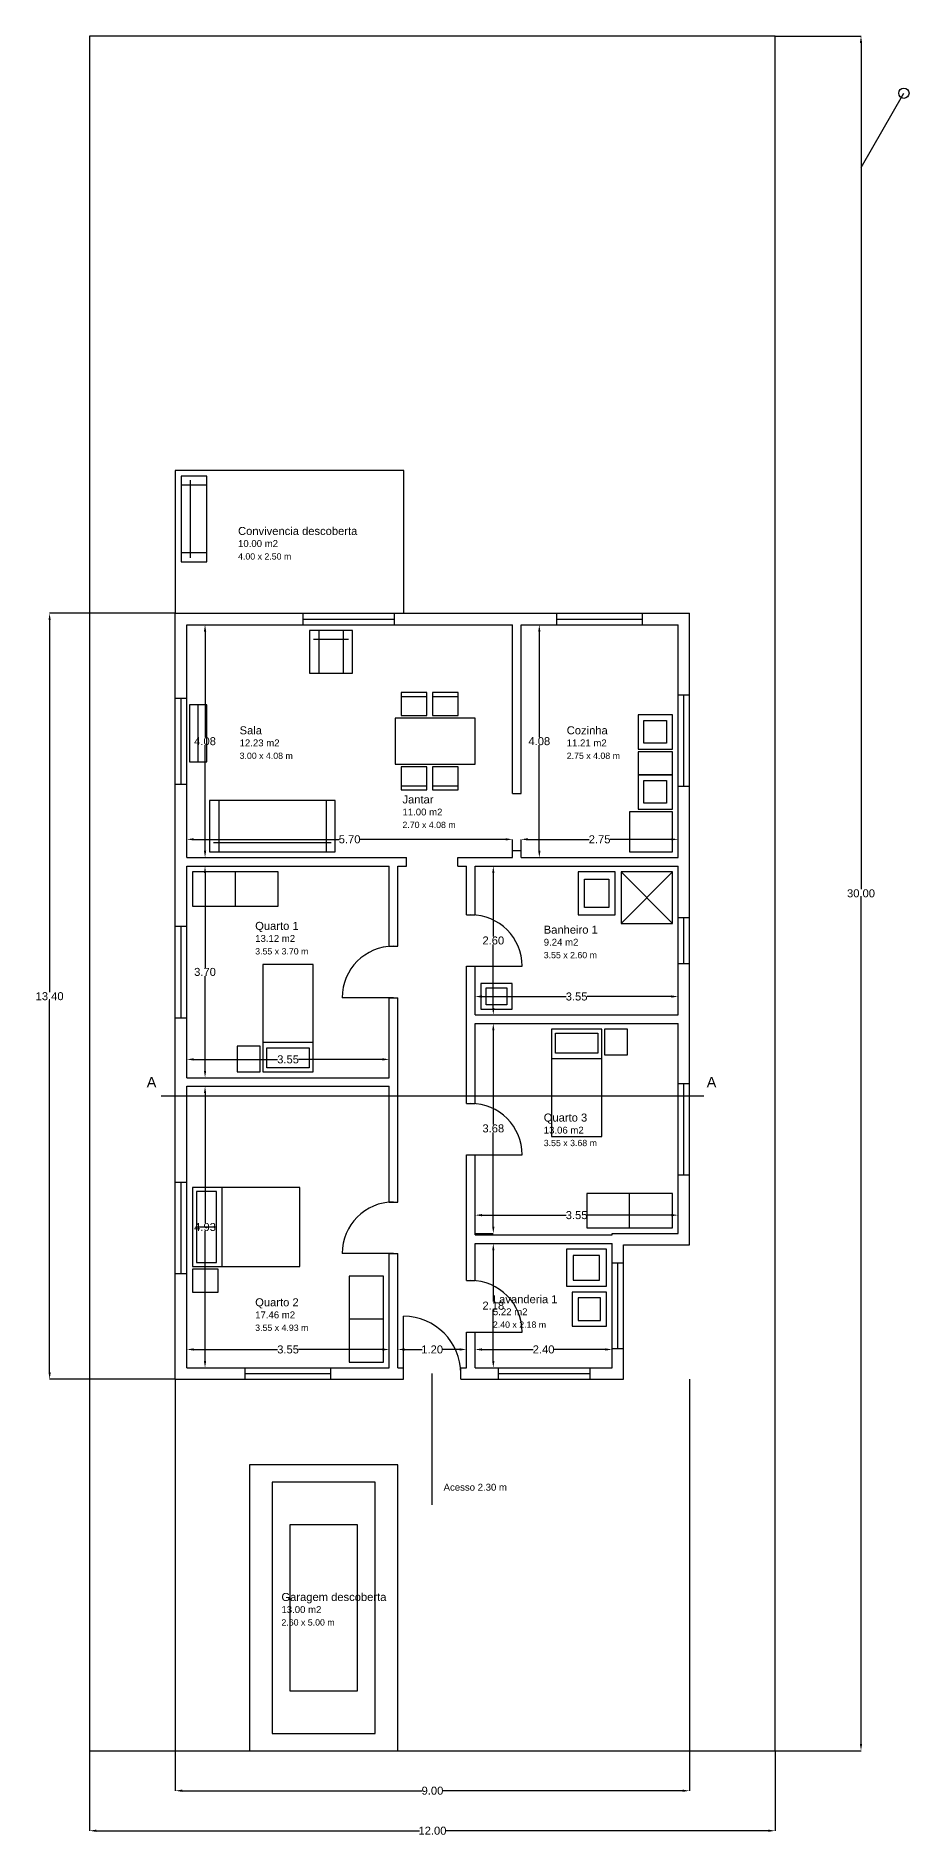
# Model space of a CAD drawing. Header units: millimetres. Extents: x -939 to 107086, y -1492 to 30295.
# Drawn here: x 40061 to 55340, y -1492 to 30000 of the extents above; entities that cross this region are included whole.
import ezdxf

# ---------------------------------------------------------------- set-up
doc = ezdxf.new("R2010")
doc.units = ezdxf.units.MM
doc.header["$MEASUREMENT"] = 0
for name, color, linetype in [('CASA_ACESSO', 4, 'Continuous'), ('CASA_COTAS', 6, 'Continuous'), ('CASA_ESTUDO', 8, 'Continuous'), ('CASA_EXTERNO', 3, 'Continuous'), ('CASA_JANELAS', 4, 'Continuous'), ('CASA_LOTE', 8, 'Continuous'), ('CASA_MOVEIS', 3, 'Continuous'), ('CASA_PAREDES', 7, 'Continuous'), ('CASA_PORTAS', 2, 'Continuous'), ('CASA_TEXTOS', 7, 'Continuous')]:
    doc.layers.add(name, color=color, linetype=linetype)
doc.styles.get("Standard").update_dxf_attribs({"font": 'arial.ttf'})
doc.dimstyles.get("Standard").update_dxf_attribs({"dimtxt": 0.18, "dimasz": 0.18, "dimexe": 0.18, "dimexo": 0.0625, "dimgap": 0.09, "dimtad": 0, "dimtih": 1, "dimtoh": 1, "dimdec": 4, "dimzin": 0, "dimdsep": 46, "dimtxsty": 'Standard', "dimcen": 0.09, "dimadec": 0, "dimazin": 0, "dimtfac": 1, "dimtdec": 4, "dimtofl": 0, "dimtmove": 0, "dimatfit": 3, "dimfxl": 1, "dimtolj": 1, "dimtzin": 0, "dimarcsym": 0})

# ---------------------------------------------------------------- blocks, each defined once
blk = doc.blocks.new('*D20')
at = {"layer": 'CASA_COTAS', "color": 0, "lineweight": -2, "transparency": 16777216}
for p, q in [((42700, 6700), (42700, 7020)), ((42820, 7020), (44290, 7020)), ((46125, 7020), (44655, 7020)), ((46245, 6700), (46245, 7020))]:
    blk.add_line(p, q, dxfattribs=at)
at = {"layer": 'CASA_COTAS', "color": 0, "transparency": 16777216}
for points in [[(42820, 7040), (42820, 7000), (42700, 7020)], [(46125, 7040), (46125, 7000), (46245, 7020)]]:
    blk.add_solid(points, dxfattribs=at)
at = {"layer": 'Defpoints', "color": 0, "transparency": 16777216}
for p in [(46245, 7020), (42700, 6700), (46245, 6700)]:
    blk.add_point(p, dxfattribs=at)
at = {"layer": 'CASA_COTAS', "color": 0, "transparency": 16777216, "insert": (44473, 7020), "char_height": 140, "attachment_point": 5}
blk.add_mtext('\\A1;3.55', dxfattribs=at)
blk = doc.blocks.new('*D21')
at = {"layer": 'CASA_COTAS', "color": 0, "lineweight": -2, "transparency": 16777216}
for p, q in [((42700, 11625), (43020, 11625)), ((43020, 11505), (43020, 9234)), ((43020, 6820), (43020, 9091)), ((42700, 6700), (43020, 6700))]:
    blk.add_line(p, q, dxfattribs=at)
at = {"layer": 'CASA_COTAS', "color": 0, "transparency": 16777216}
for points in [[(43000, 11505), (43040, 11505), (43020, 11625)], [(43000, 6820), (43040, 6820), (43020, 6700)]]:
    blk.add_solid(points, dxfattribs=at)
at = {"layer": 'Defpoints', "color": 0, "transparency": 16777216}
for p in [(42700, 11625), (43020, 11625), (42700, 6700)]:
    blk.add_point(p, dxfattribs=at)
at = {"layer": 'CASA_COTAS', "color": 0, "transparency": 16777216, "insert": (43020, 9162), "char_height": 140, "attachment_point": 5}
blk.add_mtext('\\A1;4.93', dxfattribs=at)
blk = doc.blocks.new('*D22')
at = {"layer": 'CASA_COTAS', "color": 0, "lineweight": -2, "transparency": 16777216}
for p, q in [((42700, 11775), (42700, 12095)), ((42820, 12095), (44290, 12095)), ((46125, 12095), (44655, 12095)), ((46245, 11775), (46245, 12095))]:
    blk.add_line(p, q, dxfattribs=at)
at = {"layer": 'CASA_COTAS', "color": 0, "transparency": 16777216}
for points in [[(42820, 12115), (42820, 12075), (42700, 12095)], [(46125, 12115), (46125, 12075), (46245, 12095)]]:
    blk.add_solid(points, dxfattribs=at)
at = {"layer": 'Defpoints', "color": 0, "transparency": 16777216}
for p in [(46245, 12095), (42700, 11775), (46245, 11775)]:
    blk.add_point(p, dxfattribs=at)
at = {"layer": 'CASA_COTAS', "color": 0, "transparency": 16777216, "insert": (44473, 12095), "char_height": 140, "attachment_point": 5}
blk.add_mtext('\\A1;3.55', dxfattribs=at)
blk = doc.blocks.new('*D23')
at = {"layer": 'CASA_COTAS', "color": 0, "lineweight": -2, "transparency": 16777216}
for p, q in [((42700, 15475), (43020, 15475)), ((43020, 15355), (43020, 13697)), ((43020, 11895), (43020, 13553)), ((42700, 11775), (43020, 11775))]:
    blk.add_line(p, q, dxfattribs=at)
at = {"layer": 'CASA_COTAS', "color": 0, "transparency": 16777216}
for points in [[(43000, 15355), (43040, 15355), (43020, 15475)], [(43000, 11895), (43040, 11895), (43020, 11775)]]:
    blk.add_solid(points, dxfattribs=at)
at = {"layer": 'Defpoints', "color": 0, "transparency": 16777216}
for p in [(42700, 15475), (43020, 15475), (42700, 11775)]:
    blk.add_point(p, dxfattribs=at)
at = {"layer": 'CASA_COTAS', "color": 0, "transparency": 16777216, "insert": (43020, 13625), "char_height": 140, "attachment_point": 5}
blk.add_mtext('\\A1;3.70', dxfattribs=at)
blk = doc.blocks.new('*D24')
at = {"layer": 'CASA_COTAS', "color": 0, "lineweight": -2, "transparency": 16777216}
for p, q in [((47745, 6700), (47745, 7020)), ((47865, 7020), (48762, 7020)), ((50025, 7020), (49128, 7020)), ((50145, 6700), (50145, 7020))]:
    blk.add_line(p, q, dxfattribs=at)
at = {"layer": 'CASA_COTAS', "color": 0, "transparency": 16777216}
for points in [[(47865, 7040), (47865, 7000), (47745, 7020)], [(50025, 7040), (50025, 7000), (50145, 7020)]]:
    blk.add_solid(points, dxfattribs=at)
at = {"layer": 'Defpoints', "color": 0, "transparency": 16777216}
for p in [(50145, 7020), (47745, 6700), (50145, 6700)]:
    blk.add_point(p, dxfattribs=at)
at = {"layer": 'CASA_COTAS', "color": 0, "transparency": 16777216, "insert": (48945, 7020), "char_height": 140, "attachment_point": 5}
blk.add_mtext('\\A1;2.40', dxfattribs=at)
blk = doc.blocks.new('*D25')
at = {"layer": 'CASA_COTAS', "color": 0, "lineweight": -2, "transparency": 16777216}
for p, q in [((47745, 8875), (48065, 8875)), ((48065, 8755), (48065, 7859)), ((48065, 6820), (48065, 7716)), ((47745, 6700), (48065, 6700))]:
    blk.add_line(p, q, dxfattribs=at)
at = {"layer": 'CASA_COTAS', "color": 0, "transparency": 16777216}
for points in [[(48045, 8755), (48085, 8755), (48065, 8875)], [(48045, 6820), (48085, 6820), (48065, 6700)]]:
    blk.add_solid(points, dxfattribs=at)
at = {"layer": 'Defpoints', "color": 0, "transparency": 16777216}
for p in [(47745, 8875), (48065, 8875), (47745, 6700)]:
    blk.add_point(p, dxfattribs=at)
at = {"layer": 'CASA_COTAS', "color": 0, "transparency": 16777216, "insert": (48065, 7787), "char_height": 140, "attachment_point": 5}
blk.add_mtext('\\A1;2.18', dxfattribs=at)
blk = doc.blocks.new('*D26')
at = {"layer": 'CASA_COTAS', "color": 0, "lineweight": -2, "transparency": 16777216}
for p, q in [((47745, 9050), (47745, 9370)), ((47865, 9370), (49340, 9370)), ((51180, 9370), (49705, 9370)), ((51300, 9050), (51300, 9370))]:
    blk.add_line(p, q, dxfattribs=at)
at = {"layer": 'CASA_COTAS', "color": 0, "transparency": 16777216}
for points in [[(47865, 9390), (47865, 9350), (47745, 9370)], [(51180, 9390), (51180, 9350), (51300, 9370)]]:
    blk.add_solid(points, dxfattribs=at)
at = {"layer": 'Defpoints', "color": 0, "transparency": 16777216}
for p in [(51300, 9370), (47745, 9050), (51300, 9050)]:
    blk.add_point(p, dxfattribs=at)
at = {"layer": 'CASA_COTAS', "color": 0, "transparency": 16777216, "insert": (49523, 9370), "char_height": 140, "attachment_point": 5}
blk.add_mtext('\\A1;3.55', dxfattribs=at)
blk = doc.blocks.new('*D27')
at = {"layer": 'CASA_COTAS', "color": 0, "lineweight": -2, "transparency": 16777216}
for p, q in [((47745, 12725), (48065, 12725)), ((48065, 12605), (48065, 10959)), ((48065, 9170), (48065, 10816)), ((47745, 9050), (48065, 9050))]:
    blk.add_line(p, q, dxfattribs=at)
at = {"layer": 'CASA_COTAS', "color": 0, "transparency": 16777216}
for points in [[(48045, 12605), (48085, 12605), (48065, 12725)], [(48045, 9170), (48085, 9170), (48065, 9050)]]:
    blk.add_solid(points, dxfattribs=at)
at = {"layer": 'Defpoints', "color": 0, "transparency": 16777216}
for p in [(47745, 12725), (48065, 12725), (47745, 9050)]:
    blk.add_point(p, dxfattribs=at)
at = {"layer": 'CASA_COTAS', "color": 0, "transparency": 16777216, "insert": (48065, 10887), "char_height": 140, "attachment_point": 5}
blk.add_mtext('\\A1;3.68', dxfattribs=at)
blk = doc.blocks.new('*D28')
at = {"layer": 'CASA_COTAS', "color": 0, "lineweight": -2, "transparency": 16777216}
for p, q in [((47745, 12875), (47745, 13195)), ((47865, 13195), (49340, 13195)), ((51180, 13195), (49705, 13195)), ((51300, 12875), (51300, 13195))]:
    blk.add_line(p, q, dxfattribs=at)
at = {"layer": 'CASA_COTAS', "color": 0, "transparency": 16777216}
for points in [[(47865, 13215), (47865, 13175), (47745, 13195)], [(51180, 13215), (51180, 13175), (51300, 13195)]]:
    blk.add_solid(points, dxfattribs=at)
at = {"layer": 'Defpoints', "color": 0, "transparency": 16777216}
for p in [(51300, 13195), (47745, 12875), (51300, 12875)]:
    blk.add_point(p, dxfattribs=at)
at = {"layer": 'CASA_COTAS', "color": 0, "transparency": 16777216, "insert": (49523, 13195), "char_height": 140, "attachment_point": 5}
blk.add_mtext('\\A1;3.55', dxfattribs=at)
blk = doc.blocks.new('*D29')
at = {"layer": 'CASA_COTAS', "color": 0, "lineweight": -2, "transparency": 16777216}
for p, q in [((47745, 15475), (48065, 15475)), ((48065, 15355), (48065, 14247)), ((48065, 12995), (48065, 14103)), ((47745, 12875), (48065, 12875))]:
    blk.add_line(p, q, dxfattribs=at)
at = {"layer": 'CASA_COTAS', "color": 0, "transparency": 16777216}
for points in [[(48045, 15355), (48085, 15355), (48065, 15475)], [(48045, 12995), (48085, 12995), (48065, 12875)]]:
    blk.add_solid(points, dxfattribs=at)
at = {"layer": 'Defpoints', "color": 0, "transparency": 16777216}
for p in [(47745, 15475), (48065, 15475), (47745, 12875)]:
    blk.add_point(p, dxfattribs=at)
at = {"layer": 'CASA_COTAS', "color": 0, "transparency": 16777216, "insert": (48065, 14175), "char_height": 140, "attachment_point": 5}
blk.add_mtext('\\A1;2.60', dxfattribs=at)
blk = doc.blocks.new('*D30')
at = {"layer": 'CASA_COTAS', "color": 0, "lineweight": -2, "transparency": 16777216}
for p, q in [((46395, 6700), (46395, 7020)), ((46515, 7020), (46820, 7020)), ((47475, 7020), (47170, 7020)), ((47595, 6700), (47595, 7020))]:
    blk.add_line(p, q, dxfattribs=at)
at = {"layer": 'CASA_COTAS', "color": 0, "transparency": 16777216}
for points in [[(46515, 7040), (46515, 7000), (46395, 7020)], [(47475, 7040), (47475, 7000), (47595, 7020)]]:
    blk.add_solid(points, dxfattribs=at)
at = {"layer": 'Defpoints', "color": 0, "transparency": 16777216}
for p in [(47595, 7020), (46395, 6700), (47595, 6700)]:
    blk.add_point(p, dxfattribs=at)
at = {"layer": 'CASA_COTAS', "color": 0, "transparency": 16777216, "insert": (46995, 7020), "char_height": 140, "attachment_point": 5}
blk.add_mtext('\\A1;1.20', dxfattribs=at)
blk = doc.blocks.new('*D31')
at = {"layer": 'CASA_COTAS', "color": 0, "lineweight": -2, "transparency": 16777216}
for p, q in [((42700, 15625), (42700, 15945)), ((42820, 15945), (45368, 15945)), ((48280, 15945), (45732, 15945)), ((48400, 15625), (48400, 15945))]:
    blk.add_line(p, q, dxfattribs=at)
at = {"layer": 'CASA_COTAS', "color": 0, "transparency": 16777216}
for points in [[(42820, 15965), (42820, 15925), (42700, 15945)], [(48280, 15965), (48280, 15925), (48400, 15945)]]:
    blk.add_solid(points, dxfattribs=at)
at = {"layer": 'Defpoints', "color": 0, "transparency": 16777216}
for p in [(48400, 15945), (42700, 15625), (48400, 15625)]:
    blk.add_point(p, dxfattribs=at)
at = {"layer": 'CASA_COTAS', "color": 0, "transparency": 16777216, "insert": (45550, 15945), "char_height": 140, "attachment_point": 5}
blk.add_mtext('\\A1;5.70', dxfattribs=at)
blk = doc.blocks.new('*D32')
at = {"layer": 'CASA_COTAS', "color": 0, "lineweight": -2, "transparency": 16777216}
for p, q in [((42700, 19700), (43020, 19700)), ((43020, 19580), (43020, 17734)), ((43020, 15745), (43020, 17591)), ((42700, 15625), (43020, 15625))]:
    blk.add_line(p, q, dxfattribs=at)
at = {"layer": 'CASA_COTAS', "color": 0, "transparency": 16777216}
for points in [[(43000, 19580), (43040, 19580), (43020, 19700)], [(43000, 15745), (43040, 15745), (43020, 15625)]]:
    blk.add_solid(points, dxfattribs=at)
at = {"layer": 'Defpoints', "color": 0, "transparency": 16777216}
for p in [(42700, 19700), (43020, 19700), (42700, 15625)]:
    blk.add_point(p, dxfattribs=at)
at = {"layer": 'CASA_COTAS', "color": 0, "transparency": 16777216, "insert": (43020, 17662), "char_height": 140, "attachment_point": 5}
blk.add_mtext('\\A1;4.08', dxfattribs=at)
blk = doc.blocks.new('*D33')
at = {"layer": 'CASA_COTAS', "color": 0, "lineweight": -2, "transparency": 16777216}
for p, q in [((48550, 15625), (48550, 15945)), ((48670, 15945), (49741, 15945)), ((51180, 15945), (50109, 15945)), ((51300, 15625), (51300, 15945))]:
    blk.add_line(p, q, dxfattribs=at)
at = {"layer": 'CASA_COTAS', "color": 0, "transparency": 16777216}
for points in [[(48670, 15965), (48670, 15925), (48550, 15945)], [(51180, 15965), (51180, 15925), (51300, 15945)]]:
    blk.add_solid(points, dxfattribs=at)
at = {"layer": 'Defpoints', "color": 0, "transparency": 16777216}
for p in [(51300, 15945), (48550, 15625), (51300, 15625)]:
    blk.add_point(p, dxfattribs=at)
at = {"layer": 'CASA_COTAS', "color": 0, "transparency": 16777216, "insert": (49925, 15945), "char_height": 140, "attachment_point": 5}
blk.add_mtext('\\A1;2.75', dxfattribs=at)
blk = doc.blocks.new('*D34')
at = {"layer": 'CASA_COTAS', "color": 0, "lineweight": -2, "transparency": 16777216}
for p, q in [((48550, 19700), (48870, 19700)), ((48870, 19580), (48870, 17734)), ((48870, 15745), (48870, 17591)), ((48550, 15625), (48870, 15625))]:
    blk.add_line(p, q, dxfattribs=at)
at = {"layer": 'CASA_COTAS', "color": 0, "transparency": 16777216}
for points in [[(48850, 19580), (48890, 19580), (48870, 19700)], [(48850, 15745), (48890, 15745), (48870, 15625)]]:
    blk.add_solid(points, dxfattribs=at)
at = {"layer": 'Defpoints', "color": 0, "transparency": 16777216}
for p in [(48550, 19700), (48870, 19700), (48550, 15625)]:
    blk.add_point(p, dxfattribs=at)
at = {"layer": 'CASA_COTAS', "color": 0, "transparency": 16777216, "insert": (48870, 17662), "char_height": 140, "attachment_point": 5}
blk.add_mtext('\\A1;4.08', dxfattribs=at)
blk = doc.blocks.new('*D35')
at = {"layer": 'CASA_COTAS', "color": 0, "lineweight": -2, "transparency": 16777216}
for p, q in [((42500, 6500), (42500, -700)), ((51500, 6500), (51500, -700)), ((42620, -700), (46818, -700)), ((51380, -700), (47182, -700))]:
    blk.add_line(p, q, dxfattribs=at)
at = {"layer": 'CASA_COTAS', "color": 0, "transparency": 16777216}
for points in [[(42620, -680), (42620, -720), (42500, -700)], [(51380, -680), (51380, -720), (51500, -700)]]:
    blk.add_solid(points, dxfattribs=at)
at = {"layer": 'Defpoints', "color": 0, "transparency": 16777216}
for p in [(42500, 6500), (51500, 6500), (51500, -700)]:
    blk.add_point(p, dxfattribs=at)
at = {"layer": 'CASA_COTAS', "color": 0, "transparency": 16777216, "insert": (47000, -700), "char_height": 140, "attachment_point": 5}
blk.add_mtext('\\A1;9.00', dxfattribs=at)
blk = doc.blocks.new('*D36')
at = {"layer": 'CASA_COTAS', "color": 0, "lineweight": -2, "transparency": 16777216}
for p, q in [((42500, 19900), (40300, 19900)), ((40300, 19780), (40300, 13272)), ((40300, 6620), (40300, 13128)), ((42500, 6500), (40300, 6500))]:
    blk.add_line(p, q, dxfattribs=at)
at = {"layer": 'CASA_COTAS', "color": 0, "transparency": 16777216}
for points in [[(40280, 19780), (40320, 19780), (40300, 19900)], [(40280, 6620), (40320, 6620), (40300, 6500)]]:
    blk.add_solid(points, dxfattribs=at)
at = {"layer": 'Defpoints', "color": 0, "transparency": 16777216}
for p in [(40300, 19900), (42500, 19900), (42500, 6500)]:
    blk.add_point(p, dxfattribs=at)
at = {"layer": 'CASA_COTAS', "color": 0, "transparency": 16777216, "insert": (40300, 13200), "char_height": 140, "attachment_point": 5}
blk.add_mtext('\\A1;13.40', dxfattribs=at)
blk = doc.blocks.new('*D37')
at = {"layer": 'CASA_COTAS', "color": 0, "lineweight": -2, "transparency": 16777216}
for p, q in [((41000, 0), (41000, -1400)), ((53000, 0), (53000, -1400)), ((41120, -1400), (46771, -1400)), ((52880, -1400), (47229, -1400))]:
    blk.add_line(p, q, dxfattribs=at)
at = {"layer": 'CASA_COTAS', "color": 0, "transparency": 16777216}
for points in [[(41120, -1380), (41120, -1420), (41000, -1400)], [(52880, -1380), (52880, -1420), (53000, -1400)]]:
    blk.add_solid(points, dxfattribs=at)
at = {"layer": 'Defpoints', "color": 0, "transparency": 16777216}
for p in [(41000, 0), (53000, 0), (53000, -1400)]:
    blk.add_point(p, dxfattribs=at)
at = {"layer": 'CASA_COTAS', "color": 0, "transparency": 16777216, "insert": (47000, -1400), "char_height": 140, "attachment_point": 5}
blk.add_mtext('\\A1;12.00', dxfattribs=at)
blk = doc.blocks.new('*D38')
at = {"layer": 'CASA_COTAS', "color": 0, "lineweight": -2, "transparency": 16777216}
for p, q in [((53000, 30000), (54500, 30000)), ((54500, 29880), (54500, 15072)), ((54500, 120), (54500, 14928)), ((53000, 0), (54500, 0))]:
    blk.add_line(p, q, dxfattribs=at)
at = {"layer": 'CASA_COTAS', "color": 0, "transparency": 16777216}
for points in [[(54480, 29880), (54520, 29880), (54500, 30000)], [(54480, 120), (54520, 120), (54500, 0)]]:
    blk.add_solid(points, dxfattribs=at)
at = {"layer": 'Defpoints', "color": 0, "transparency": 16777216}
for p in [(53000, 30000), (54500, 30000), (53000, 0)]:
    blk.add_point(p, dxfattribs=at)
at = {"layer": 'CASA_COTAS', "color": 0, "transparency": 16777216, "insert": (54500, 15000), "char_height": 140, "attachment_point": 5}
blk.add_mtext('\\A1;30.00', dxfattribs=at)

msp = doc.modelspace()

# ---------------------------------------------------------------- linework, layer by layer
at = {"layer": 'CASA_ACESSO'}
msp.add_lwpolyline([(46995.189, 4300), (46995.189, 5900), (46995.189, 5900), (46995.189, 6600)], dxfattribs=at)
at = {"layer": 'CASA_ESTUDO'}
for p, q in [((54500, 27700), (55250, 28999.038)), ((42250, 11458), (51750, 11458))]:
    msp.add_line(p, q, dxfattribs=at)
msp.add_circle((55250, 28999.038), 90, dxfattribs=at)
at = {"layer": 'CASA_EXTERNO'}
for points in [[(42500, 19900), (46500, 19900), (46500, 22400), (42500, 22400)], [(43795.189, 0), (46395.189, 0), (46395.189, 5000), (43795.189, 5000)]]:
    msp.add_lwpolyline(points, close=True, dxfattribs=at)
at = {"layer": 'CASA_JANELAS'}
for p, q in [((44737.5, 19900), (46337.5, 19900)), ((49175, 19900), (50675, 19900)), ((44737.5, 19800), (46337.5, 19800)), ((44737.5, 19700), (46337.5, 19700)), ((49175, 19800), (50675, 19800)), ((49175, 19700), (50675, 19700)), ((42500, 16912.5), (42500, 18412.5)), ((42600, 16912.5), (42600, 18412.5)), ((42700, 16912.5), (42700, 18412.5)), ((51300, 16875), (51300, 18475)), ((51400, 16875), (51400, 18475)), ((51500, 16875), (51500, 18475)), ((51300, 13775), (51300, 14575)), ((51400, 13775), (51400, 14575)), ((51500, 13775), (51500, 14575)), ((42500, 12825), (42500, 14425)), ((42600, 12825), (42600, 14425)), ((42700, 12825), (42700, 14425)), ((51300, 10075), (51300, 11675)), ((51400, 10075), (51400, 11675)), ((51500, 10075), (51500, 11675)), ((42500, 8350), (42500, 9950)), ((42600, 8350), (42600, 9950)), ((42700, 8350), (42700, 9950)), ((50145.189, 7037.5), (50145.189, 8537.5)), ((50245.189, 7037.5), (50245.189, 8537.5)), ((50345.189, 7037.5), (50345.189, 8537.5)), ((43722.594, 6700), (45222.594, 6700)), ((48157.689, 6700), (49757.689, 6700)), ((43722.594, 6600), (45222.594, 6600)), ((43722.594, 6500), (45222.594, 6500)), ((48157.689, 6600), (49757.689, 6600)), ((48157.689, 6500), (49757.689, 6500))]:
    msp.add_line(p, q, dxfattribs=at)
at = {"layer": 'CASA_LOTE'}
msp.add_lwpolyline([(41000, 0), (53000, 0), (53000, 30000), (41000, 30000)], close=True, dxfattribs=at)
at = {"layer": 'CASA_MOVEIS'}
msp.add_line((42900, 17300), (42900, 18300), dxfattribs=at)
for points in [[(42600, 20800), (43050, 20800), (43050, 22300), (42600, 22300)], [(44850, 18850), (45600, 18850), (45600, 19600), (44850, 19600)], [(42750, 17300), (43050, 17300), (43050, 18300), (42750, 18300)], [(46450, 18112.5), (46900, 18112.5), (46900, 18512.5), (46450, 18512.5)], [(47000, 18112.5), (47450, 18112.5), (47450, 18512.5), (47000, 18512.5)], [(46350, 17262.5), (47750, 17262.5), (47750, 18062.5), (46350, 18062.5)], [(50600, 17525), (51200, 17525), (51200, 18125), (50600, 18125)], [(50600, 17075), (51200, 17075), (51200, 17475), (50600, 17475)], [(46450, 16812.5), (46900, 16812.5), (46900, 17212.5), (46450, 17212.5)], [(47000, 16812.5), (47450, 16812.5), (47450, 17212.5), (47000, 17212.5)], [(50600, 16475), (51200, 16475), (51200, 17075), (50600, 17075)], [(43100, 15725), (45300, 15725), (45300, 16625), (43100, 16625)], [(50450, 15725), (51200, 15725), (51200, 16425), (50450, 16425)], [(42800, 14775), (44300, 14775), (44300, 15375), (42800, 15375)], [(49550, 14625), (50200, 14625), (50200, 15375), (49550, 15375)], [(50300, 14475), (51200, 14475), (51200, 15375), (50300, 15375)], [(44032.594, 11875), (44912.594, 11875), (44912.594, 13755), (44032.594, 13755)], [(47845.189, 12975), (48395.189, 12975), (48395.189, 13425), (47845.189, 13425)], [(49082.594, 10745), (49962.594, 10745), (49962.594, 12625), (49082.594, 12625)], [(50012.594, 12175), (50412.594, 12175), (50412.594, 12625), (50012.594, 12625)], [(43582.594, 11875), (43982.594, 11875), (43982.594, 12325), (43582.594, 12325)], [(42800, 8472.5), (44680, 8472.5), (44680, 9852.5), (42800, 9852.5)], [(49700, 9150), (51200, 9150), (51200, 9750), (49700, 9750)], [(49345.189, 8125), (50045.189, 8125), (50045.189, 8775), (49345.189, 8775)], [(42800, 8022.5), (43250, 8022.5), (43250, 8422.5), (42800, 8422.5)], [(45545.189, 6800), (46145.189, 6800), (46145.189, 8300), (45545.189, 8300)], [(49445.189, 7425), (50045.189, 7425), (50045.189, 8025), (49445.189, 8025)], [(44195.189, 300), (45995.189, 300), (45995.189, 4700), (44195.189, 4700)]]:
    msp.add_lwpolyline(points, close=True, dxfattribs=at)
for points in [[(43050, 22140), (42600, 22140)], [(42760, 22230), (42760, 20870)], [(43050, 20960), (42600, 20960)], [(45010, 19600), (45010, 18850)], [(45440, 19600), (45440, 18850)], [(45530, 19440), (44920, 19440)], [(46450, 18442.5), (46900, 18442.5)], [(47000, 18442.5), (47450, 18442.5)], [(50702, 17627), (50702, 18023), (51098, 18023), (51098, 17627), (50702, 17627)], [(46450, 16882.5), (46900, 16882.5)], [(47000, 16882.5), (47450, 16882.5)], [(50702, 16577), (50702, 16973), (51098, 16973), (51098, 16577), (50702, 16577)], [(43260, 16625), (43260, 15725)], [(45140, 16625), (45140, 15725)], [(45230, 15885), (43170, 15885)], [(43550, 15375), (43550, 14775)], [(50089.5, 14752.5), (49660.5, 14752.5), (49660.5, 15247.5), (50089.5, 15247.5), (50089.5, 14752.5)], [(51200, 14475), (50300, 15375)], [(51200, 15375), (50300, 14475)], [(48301.689, 13051.5), (47938.689, 13051.5), (47938.689, 13348.5), (48301.689, 13348.5), (48301.689, 13051.5)], [(44032.594, 12395), (44912.594, 12395)], [(44102.594, 12295), (44842.594, 12295), (44842.594, 11945), (44102.594, 11945), (44102.594, 12295)], [(49892.594, 12205), (49152.594, 12205), (49152.594, 12555), (49892.594, 12555), (49892.594, 12205)], [(49962.594, 12105), (49082.594, 12105)], [(43220, 8542.5), (43220, 9782.5), (42870, 9782.5), (42870, 8542.5), (43220, 8542.5)], [(43320, 8472.5), (43320, 9852.5)], [(50450, 9150), (50450, 9750)], [(43220, 9162.5), (42870, 9162.5)], [(49464.189, 8664.5), (49464.189, 8235.5), (49926.189, 8235.5), (49926.189, 8664.5), (49464.189, 8664.5)], [(49547.189, 7923), (49547.189, 7527), (49943.189, 7527), (49943.189, 7923), (49547.189, 7923)], [(46145.189, 7550), (45545.189, 7550)], [(45689.189, 3952), (44501.189, 3952), (44501.189, 1048), (45689.189, 1048), (45689.189, 3952)]]:
    msp.add_lwpolyline(points, dxfattribs=at)
at = {"layer": 'CASA_PAREDES'}
for p, q in [((42500, 19800), (42500, 19900)), ((42500, 19900), (42700, 19900)), ((42700, 19900), (42700, 19900)), ((42700, 19900), (43722.594, 19900)), ((43722.594, 19900), (44737.5, 19900)), ((44737.5, 19800), (44737.5, 19900)), ((46337.5, 19800), (46337.5, 19900)), ((46337.5, 19900), (46395.189, 19900)), ((46395.189, 19900), (46395.189, 19900)), ((46395.189, 19900), (46495.189, 19900)), ((46495.189, 19900), (46545.189, 19900)), ((46545.189, 19900), (47445.189, 19900)), ((47445.189, 19900), (47495.189, 19900)), ((47495.189, 19900), (47595.189, 19900)), ((47595.189, 19900), (47595.189, 19900)), ((47595.189, 19900), (47745.189, 19900)), ((47745.189, 19900), (47745.189, 19900)), ((47745.189, 19900), (48157.689, 19900)), ((48157.689, 19900), (48400, 19900)), ((48400, 19900), (48400, 19900)), ((48400, 19900), (48550, 19900)), ((48550, 19900), (48550, 19900)), ((48550, 19900), (49175, 19900)), ((49175, 19800), (49175, 19900)), ((50675, 19800), (50675, 19900)), ((50675, 19900), (51300, 19900)), ((51300, 19900), (51300, 19900)), ((51300, 19900), (51500, 19900)), ((51500, 19800), (51500, 19900)), ((42500, 19800), (42500, 19800)), ((42500, 19700), (42500, 19800)), ((42500, 18475), (42500, 19700)), ((42500, 19700), (42500, 19700)), ((42700, 19700), (43722.594, 19700)), ((42700, 18475), (42700, 19700)), ((42700, 19700), (42700, 19700)), ((43722.594, 19700), (44737.5, 19700)), ((44737.5, 19700), (44737.5, 19800)), ((44737.5, 19800), (44737.5, 19800)), ((46337.5, 19700), (46337.5, 19800)), ((46337.5, 19800), (46337.5, 19800)), ((46337.5, 19700), (46395.189, 19700)), ((46395.189, 19700), (46395.189, 19700)), ((46395.189, 19700), (46495.189, 19700)), ((46495.189, 19700), (46545.189, 19700)), ((46545.189, 19700), (47445.189, 19700)), ((47445.189, 19700), (47495.189, 19700)), ((47495.189, 19700), (47595.189, 19700)), ((47595.189, 19700), (47595.189, 19700)), ((47595.189, 19700), (47745.189, 19700)), ((47745.189, 19700), (47745.189, 19700)), ((47745.189, 19700), (48157.689, 19700)), ((48157.689, 19700), (48400, 19700)), ((48400, 18475), (48400, 19700)), ((48400, 19700), (48400, 19700)), ((48550, 18475), (48550, 19700)), ((48550, 19700), (48550, 19700)), ((48550, 19700), (49175, 19700)), ((49175, 19700), (49175, 19800)), ((49175, 19800), (49175, 19800)), ((50675, 19700), (50675, 19800)), ((50675, 19800), (50675, 19800)), ((50675, 19700), (51300, 19700)), ((51300, 18475), (51300, 19700)), ((51300, 19700), (51300, 19700)), ((51500, 19800), (51500, 19800)), ((51500, 19700), (51500, 19800)), ((51500, 18475), (51500, 19700)), ((51500, 19700), (51500, 19700)), ((42500, 18412.5), (42500, 18475)), ((42500, 18412.5), (42700, 18412.5)), ((42700, 18412.5), (42700, 18475)), ((48400, 18412.5), (48400, 18475)), ((48400, 16912.5), (48400, 18412.5)), ((48550, 18412.5), (48550, 18475)), ((48550, 16912.5), (48550, 18412.5)), ((51300, 18475), (51500, 18475)), ((42500, 16875), (42500, 16912.5)), ((42500, 16912.5), (42700, 16912.5)), ((42500, 16750), (42500, 16875)), ((42500, 15750), (42500, 16750)), ((42700, 16875), (42700, 16912.5)), ((42700, 16750), (42700, 16875)), ((42700, 15750), (42700, 16750)), ((48400, 16875), (48400, 16912.5)), ((48400, 16750), (48400, 16875)), ((48400, 16750), (48550, 16750)), ((48550, 16875), (48550, 16912.5)), ((48550, 16750), (48550, 16875)), ((51300, 16750), (51300, 16875)), ((51300, 16875), (51500, 16875)), ((51300, 15750), (51300, 16750)), ((51500, 16750), (51500, 16875)), ((51500, 15750), (51500, 16750)), ((42500, 15625), (42500, 15750)), ((42700, 15625), (42700, 15750)), ((48400, 15625), (48400, 15750)), ((48400, 15750), (48550, 15750)), ((48550, 15625), (48550, 15750)), ((51300, 15625), (51300, 15750)), ((51500, 15625), (51500, 15750)), ((42500, 15550), (42500, 15625)), ((42500, 15625), (42500, 15625)), ((42500, 15550), (42500, 15550)), ((42500, 15475), (42500, 15550)), ((42500, 14625), (42500, 15475)), ((42500, 15475), (42500, 15475)), ((42700, 15625), (43722.594, 15625)), ((42700, 15625), (42700, 15625)), ((42700, 15475), (43722.594, 15475)), ((42700, 14625), (42700, 15475)), ((42700, 15475), (42700, 15475)), ((43722.594, 15625), (44737.5, 15625)), ((43722.594, 15475), (44737.5, 15475)), ((44737.5, 15625), (45222.594, 15625)), ((44737.5, 15475), (45222.594, 15475)), ((45222.594, 15625), (46245.189, 15625)), ((45222.594, 15475), (46245.189, 15475)), ((46245.189, 15625), (46245.189, 15625)), ((46245.189, 15625), (46337.5, 15625)), ((46245.189, 14625), (46245.189, 15475)), ((46245.189, 15475), (46245.189, 15475)), ((46337.5, 15625), (46395.189, 15625)), ((46395.189, 15625), (46395.189, 15625)), ((46395.189, 15625), (46495.189, 15625)), ((46395.189, 14625), (46395.189, 15475)), ((46395.189, 15475), (46395.189, 15475)), ((46395.189, 15475), (46495.189, 15475)), ((46495.189, 15625), (46545.189, 15625)), ((46495.189, 15475), (46545.189, 15475)), ((46545.189, 15550), (46545.189, 15625)), ((46545.189, 15475), (46545.189, 15550)), ((46545.189, 15550), (46545.189, 15550)), ((47445.189, 15550), (47445.189, 15625)), ((47445.189, 15625), (47495.189, 15625)), ((47445.189, 15475), (47445.189, 15550)), ((47445.189, 15550), (47445.189, 15550)), ((47445.189, 15475), (47495.189, 15475)), ((47495.189, 15625), (47595.189, 15625)), ((47495.189, 15475), (47595.189, 15475)), ((47595.189, 15625), (47595.189, 15625)), ((47595.189, 15625), (47745.189, 15625)), ((47595.189, 14625), (47595.189, 15475)), ((47595.189, 15475), (47595.189, 15475)), ((47745.189, 15625), (47745.189, 15625)), ((47745.189, 15625), (48157.689, 15625)), ((47745.189, 15475), (48157.689, 15475)), ((47745.189, 14625), (47745.189, 15475)), ((47745.189, 15475), (47745.189, 15475)), ((48157.689, 15625), (48400, 15625)), ((48157.689, 15475), (48400, 15475)), ((48400, 15625), (48400, 15625)), ((48400, 15475), (48400, 15475)), ((48400, 15475), (48550, 15475)), ((48550, 15625), (49175, 15625)), ((48550, 15625), (48550, 15625)), ((48550, 15475), (48550, 15475)), ((48550, 15475), (49175, 15475)), ((49175, 15625), (49757.689, 15625)), ((49175, 15475), (49757.689, 15475)), ((49757.689, 15625), (50145.189, 15625)), ((49757.689, 15475), (50145.189, 15475)), ((50145.189, 15625), (50145.189, 15625)), ((50145.189, 15625), (50345.189, 15625)), ((50145.189, 15475), (50145.189, 15475)), ((50145.189, 15475), (50345.189, 15475)), ((50345.189, 15625), (50345.189, 15625)), ((50345.189, 15625), (50675, 15625)), ((50345.189, 15475), (50345.189, 15475)), ((50345.189, 15475), (50675, 15475)), ((50675, 15625), (51300, 15625)), ((50675, 15475), (51300, 15475)), ((51300, 15625), (51300, 15625)), ((51300, 14625), (51300, 15475)), ((51300, 15475), (51300, 15475)), ((51500, 15550), (51500, 15625)), ((51500, 15625), (51500, 15625)), ((51500, 15550), (51500, 15550)), ((51500, 15475), (51500, 15550)), ((51500, 14625), (51500, 15475)), ((51500, 15475), (51500, 15475)), ((42500, 14575), (42500, 14625)), ((42500, 14425), (42500, 14575)), ((42700, 14575), (42700, 14625)), ((42700, 14425), (42700, 14575)), ((46245.189, 14575), (46245.189, 14625)), ((46245.189, 14425), (46245.189, 14575)), ((46395.189, 14575), (46395.189, 14625)), ((46395.189, 14425), (46395.189, 14575)), ((47595.189, 14625), (47745.189, 14625)), ((51300, 14575), (51300, 14625)), ((51300, 14575), (51500, 14575)), ((51500, 14575), (51500, 14625)), ((42500, 14425), (42700, 14425)), ((46245.189, 14075), (46245.189, 14425)), ((46395.189, 14075), (46395.189, 14425)), ((46245.189, 14075), (46337.5, 14075)), ((46337.5, 14075), (46395.189, 14075)), ((47595.189, 13175), (47595.189, 13725)), ((47595.189, 13725), (47745.189, 13725)), ((47745.189, 13175), (47745.189, 13725)), ((51300, 13725), (51300, 13775)), ((51300, 13775), (51500, 13775)), ((51300, 13175), (51300, 13725)), ((51500, 13725), (51500, 13775)), ((51500, 13175), (51500, 13725)), ((46245.189, 12875), (46245.189, 13175)), ((46245.189, 13175), (46337.5, 13175)), ((46337.5, 13175), (46395.189, 13175)), ((46395.189, 12875), (46395.189, 13175)), ((47595.189, 12875), (47595.189, 13175)), ((47745.189, 12875), (47745.189, 13175)), ((51300, 12875), (51300, 13175)), ((51500, 12875), (51500, 13175)), ((42500, 12800), (42500, 12825)), ((42500, 12825), (42700, 12825)), ((42500, 12725), (42500, 12800)), ((42500, 12800), (42500, 12800)), ((42500, 11775), (42500, 12725)), ((42700, 12800), (42700, 12825)), ((42700, 12725), (42700, 12800)), ((42700, 12800), (42700, 12800)), ((42700, 11775), (42700, 12725)), ((46245.189, 12825), (46245.189, 12875)), ((46245.189, 12800), (46245.189, 12825)), ((46245.189, 12725), (46245.189, 12800)), ((46245.189, 12800), (46245.189, 12800)), ((46245.189, 11775), (46245.189, 12725)), ((46395.189, 12825), (46395.189, 12875)), ((46395.189, 12800), (46395.189, 12825)), ((46395.189, 12725), (46395.189, 12800)), ((46395.189, 12800), (46395.189, 12800)), ((46395.189, 11775), (46395.189, 12725)), ((47595.189, 12825), (47595.189, 12875)), ((47595.189, 12800), (47595.189, 12825)), ((47595.189, 12800), (47595.189, 12800)), ((47595.189, 12725), (47595.189, 12800)), ((47595.189, 11775), (47595.189, 12725)), ((47745.189, 12875), (47745.189, 12875)), ((47745.189, 12875), (48157.689, 12875)), ((47745.189, 12725), (47745.189, 12725)), ((47745.189, 12725), (48157.689, 12725)), ((47745.189, 11775), (47745.189, 12725)), ((48157.689, 12875), (48400, 12875)), ((48157.689, 12725), (48400, 12725)), ((48400, 12875), (48400, 12875)), ((48400, 12875), (48550, 12875)), ((48400, 12725), (48400, 12725)), ((48400, 12725), (48550, 12725)), ((48550, 12875), (48550, 12875)), ((48550, 12875), (49175, 12875)), ((48550, 12725), (48550, 12725)), ((48550, 12725), (49175, 12725)), ((49175, 12875), (49757.689, 12875)), ((49175, 12725), (49757.689, 12725)), ((49757.689, 12875), (50145.189, 12875)), ((49757.689, 12725), (50145.189, 12725)), ((50145.189, 12875), (50145.189, 12875)), ((50145.189, 12875), (50345.189, 12875)), ((50145.189, 12725), (50145.189, 12725)), ((50145.189, 12725), (50345.189, 12725)), ((50345.189, 12875), (50345.189, 12875)), ((50345.189, 12875), (50675, 12875)), ((50345.189, 12725), (50345.189, 12725)), ((50345.189, 12725), (50675, 12725)), ((50675, 12875), (51300, 12875)), ((50675, 12725), (51300, 12725)), ((51300, 12875), (51300, 12875)), ((51300, 12725), (51300, 12725)), ((51300, 11775), (51300, 12725)), ((51500, 12825), (51500, 12875)), ((51500, 12800), (51500, 12825)), ((51500, 12800), (51500, 12800)), ((51500, 12725), (51500, 12800)), ((51500, 11775), (51500, 12725)), ((42500, 11700), (42500, 11775)), ((42500, 11700), (42500, 11700)), ((42500, 11675), (42500, 11700)), ((42500, 11625), (42500, 11675)), ((42700, 11775), (42700, 11775)), ((42700, 11775), (43722.594, 11775)), ((43722.594, 11775), (44737.5, 11775)), ((44737.5, 11775), (45222.594, 11775)), ((45222.594, 11775), (46245.189, 11775)), ((46245.189, 11775), (46245.189, 11775)), ((46395.189, 11700), (46395.189, 11775)), ((46395.189, 11700), (46395.189, 11700)), ((46395.189, 11675), (46395.189, 11700)), ((46395.189, 11625), (46395.189, 11675)), ((47595.189, 11700), (47595.189, 11775)), ((47595.189, 11675), (47595.189, 11700)), ((47595.189, 11700), (47595.189, 11700)), ((47595.189, 11625), (47595.189, 11675)), ((47745.189, 11700), (47745.189, 11775)), ((47745.189, 11675), (47745.189, 11700)), ((47745.189, 11700), (47745.189, 11700)), ((47745.189, 11625), (47745.189, 11675)), ((51300, 11700), (51300, 11775)), ((51300, 11675), (51300, 11700)), ((51300, 11700), (51300, 11700)), ((51300, 11675), (51500, 11675)), ((51500, 11700), (51500, 11775)), ((51500, 11675), (51500, 11700)), ((51500, 11700), (51500, 11700)), ((42500, 11325), (42500, 11625)), ((42700, 11625), (42700, 11625)), ((42700, 11625), (43722.594, 11625)), ((42700, 11325), (42700, 11625)), ((43722.594, 11625), (44737.5, 11625)), ((44737.5, 11625), (45222.594, 11625)), ((45222.594, 11625), (46245.189, 11625)), ((46245.189, 11625), (46245.189, 11625)), ((46245.189, 11325), (46245.189, 11625)), ((46395.189, 11325), (46395.189, 11625)), ((47595.189, 11325), (47595.189, 11625)), ((47745.189, 11325), (47745.189, 11625)), ((42500, 10425), (42500, 11325)), ((42700, 10425), (42700, 11325)), ((46245.189, 10425), (46245.189, 11325)), ((46395.189, 10425), (46395.189, 11325)), ((47595.189, 11325), (47745.189, 11325)), ((42500, 10075), (42500, 10425)), ((42700, 10075), (42700, 10425)), ((46245.189, 10075), (46245.189, 10425)), ((46395.189, 10075), (46395.189, 10425)), ((47595.189, 10075), (47595.189, 10425)), ((47595.189, 10425), (47745.189, 10425)), ((47745.189, 10075), (47745.189, 10425)), ((42500, 9950), (42500, 10075)), ((42500, 9950), (42700, 9950)), ((42700, 9950), (42700, 10075)), ((46245.189, 9950), (46245.189, 10075)), ((46245.189, 9600), (46245.189, 9950)), ((46395.189, 9950), (46395.189, 10075)), ((46395.189, 9600), (46395.189, 9950)), ((47595.189, 9950), (47595.189, 10075)), ((47595.189, 9600), (47595.189, 9950)), ((47745.189, 9950), (47745.189, 10075)), ((47745.189, 9600), (47745.189, 9950)), ((51300, 9950), (51300, 10075)), ((51300, 10075), (51500, 10075)), ((51300, 9600), (51300, 9950)), ((51500, 9950), (51500, 10075)), ((51500, 9600), (51500, 9950)), ((46245.189, 9600), (46337.5, 9600)), ((46337.5, 9600), (46395.189, 9600)), ((47595.189, 9050), (47595.189, 9600)), ((47745.189, 9050), (47745.189, 9600)), ((51300, 9050), (51300, 9600)), ((51500, 9050), (51500, 9600)), ((47595.189, 9025), (47595.189, 9050)), ((47595.189, 8950), (47595.189, 9025)), ((47595.189, 8950), (47595.189, 8950)), ((47595.189, 8875), (47595.189, 8950)), ((47595.189, 8850), (47595.189, 8875)), ((47595.189, 8700), (47595.189, 8850)), ((47745.189, 9025), (47745.189, 9050)), ((47745.189, 9025), (47745.189, 9025)), ((47745.189, 9025), (48157.689, 9025)), ((47745.189, 8875), (47745.189, 8875)), ((47745.189, 8875), (48157.689, 8875)), ((47745.189, 8850), (47745.189, 8875)), ((47745.189, 8700), (47745.189, 8850)), ((48157.689, 9025), (48400, 9025)), ((48157.689, 8875), (48400, 8875)), ((48400, 9025), (48400, 9025)), ((48400, 9025), (48550, 9025)), ((48400, 8875), (48400, 8875)), ((48400, 8875), (48550, 8875)), ((48550, 9025), (48550, 9025)), ((48550, 9025), (49175, 9025)), ((48550, 8875), (48550, 8875)), ((48550, 8875), (49175, 8875)), ((49175, 9025), (49757.689, 9025)), ((49175, 8875), (49757.689, 8875)), ((49757.689, 9025), (50145.189, 9025)), ((49757.689, 8875), (50145.189, 8875)), ((50145.189, 9025), (50145.189, 9050)), ((50145.189, 9050), (50345.189, 9050)), ((50145.189, 9025), (50145.189, 9025)), ((50145.189, 8875), (50145.189, 8875)), ((50145.189, 8850), (50145.189, 8875)), ((50145.189, 8700), (50145.189, 8850)), ((50345.189, 9050), (50345.189, 9050)), ((50345.189, 9050), (50675, 9050)), ((50345.189, 8700), (50345.189, 8850)), ((50345.189, 8850), (50345.189, 8850)), ((50345.189, 8850), (50675, 8850)), ((50675, 9050), (51300, 9050)), ((50675, 8850), (51300, 8850)), ((51300, 9050), (51300, 9050)), ((51300, 8850), (51300, 8850)), ((51300, 8850), (51500, 8850)), ((51500, 9025), (51500, 9050)), ((51500, 8950), (51500, 9025)), ((51500, 8875), (51500, 8950)), ((51500, 8950), (51500, 8950)), ((51500, 8850), (51500, 8875)), ((46245.189, 8537.5), (46245.189, 8700)), ((46245.189, 8700), (46337.5, 8700)), ((46245.189, 8350), (46245.189, 8537.5)), ((46337.5, 8700), (46395.189, 8700)), ((46395.189, 8537.5), (46395.189, 8700)), ((46395.189, 8350), (46395.189, 8537.5)), ((47595.189, 8537.5), (47595.189, 8700)), ((47595.189, 8350), (47595.189, 8537.5)), ((47745.189, 8537.5), (47745.189, 8700)), ((47745.189, 8350), (47745.189, 8537.5)), ((50145.189, 8537.5), (50145.189, 8700)), ((50145.189, 8537.5), (50345.189, 8537.5)), ((50345.189, 8537.5), (50345.189, 8700)), ((42500, 8225), (42500, 8350)), ((42500, 8350), (42700, 8350)), ((42500, 7325), (42500, 8225)), ((42700, 8225), (42700, 8350)), ((42700, 7325), (42700, 8225)), ((46245.189, 8225), (46245.189, 8350)), ((46245.189, 7325), (46245.189, 8225)), ((46395.189, 8225), (46395.189, 8350)), ((46395.189, 7325), (46395.189, 8225)), ((47595.189, 8225), (47595.189, 8350)), ((47595.189, 8225), (47745.189, 8225)), ((47745.189, 8225), (47745.189, 8350)), ((42500, 7037.5), (42500, 7325)), ((42700, 7037.5), (42700, 7325)), ((46245.189, 7037.5), (46245.189, 7325)), ((46395.189, 7037.5), (46395.189, 7325)), ((47595.189, 7037.5), (47595.189, 7325)), ((47595.189, 7325), (47745.189, 7325)), ((47745.189, 7037.5), (47745.189, 7325)), ((42500, 6700), (42500, 7037.5)), ((42700, 6700), (42700, 7037.5)), ((46245.189, 6700), (46245.189, 7037.5)), ((46395.189, 6700), (46395.189, 7037.5)), ((47595.189, 6700), (47595.189, 7037.5)), ((47745.189, 6700), (47745.189, 7037.5)), ((50145.189, 6700), (50145.189, 7037.5)), ((50145.189, 7037.5), (50345.189, 7037.5)), ((50345.189, 6700), (50345.189, 7037.5)), ((42500, 6600), (42500, 6700)), ((42500, 6700), (42500, 6700)), ((42700, 6700), (43722.594, 6700)), ((42700, 6700), (42700, 6700)), ((43722.594, 6600), (43722.594, 6700)), ((45222.594, 6600), (45222.594, 6700)), ((45222.594, 6700), (46245.189, 6700)), ((46245.189, 6700), (46245.189, 6700)), ((46395.189, 6700), (46395.189, 6700)), ((46395.189, 6700), (46495.189, 6700)), ((46495.189, 6600), (46495.189, 6700)), ((47495.189, 6600), (47495.189, 6700)), ((47495.189, 6700), (47595.189, 6700)), ((47595.189, 6700), (47595.189, 6700)), ((47745.189, 6700), (48157.689, 6700)), ((47745.189, 6700), (47745.189, 6700)), ((48157.689, 6600), (48157.689, 6700)), ((49757.689, 6600), (49757.689, 6700)), ((49757.689, 6700), (50145.189, 6700)), ((50145.189, 6700), (50145.189, 6700)), ((50345.189, 6600), (50345.189, 6700)), ((50345.189, 6700), (50345.189, 6700)), ((42500, 6500), (42500, 6600)), ((42500, 6600), (42500, 6600)), ((42500, 6500), (42700, 6500)), ((42700, 6500), (42700, 6500)), ((42700, 6500), (43722.594, 6500)), ((43722.594, 6500), (43722.594, 6600)), ((43722.594, 6600), (43722.594, 6600)), ((45222.594, 6500), (45222.594, 6600)), ((45222.594, 6600), (45222.594, 6600)), ((45222.594, 6500), (46245.189, 6500)), ((46245.189, 6500), (46245.189, 6500)), ((46245.189, 6500), (46337.5, 6500)), ((46337.5, 6500), (46395.189, 6500)), ((46395.189, 6500), (46395.189, 6500)), ((46395.189, 6500), (46495.189, 6500)), ((46495.189, 6500), (46495.189, 6600)), ((46495.189, 6600), (46495.189, 6600)), ((47495.189, 6500), (47495.189, 6600)), ((47495.189, 6600), (47495.189, 6600)), ((47495.189, 6500), (47595.189, 6500)), ((47595.189, 6500), (47595.189, 6500)), ((47595.189, 6500), (47745.189, 6500)), ((47745.189, 6500), (47745.189, 6500)), ((47745.189, 6500), (48157.689, 6500)), ((48157.689, 6500), (48157.689, 6600)), ((48157.689, 6600), (48157.689, 6600)), ((49757.689, 6500), (49757.689, 6600)), ((49757.689, 6600), (49757.689, 6600)), ((49757.689, 6500), (50145.189, 6500)), ((50145.189, 6500), (50145.189, 6500)), ((50145.189, 6500), (50345.189, 6500)), ((50345.189, 6500), (50345.189, 6600)), ((50345.189, 6600), (50345.189, 6600))]:
    msp.add_line(p, q, dxfattribs=at)
at = {"layer": 'CASA_PORTAS'}
for p, q in [((47670.189, 13725), (48570.189, 13725)), ((46320.189, 13175), (45420.189, 13175)), ((47670.189, 10425), (48570.189, 10425)), ((46320.189, 8700), (45420.189, 8700)), ((46495.189, 6600), (46495.189, 7600)), ((47670.189, 7325), (48570.189, 7325))]:
    msp.add_line(p, q, dxfattribs=at)
for centre, radius, start, end in [((47670.189, 13725), 900, 0, 90), ((46320.189, 13175), 900, 90, 180), ((47670.189, 10425), 900, 0, 90), ((46320.189, 8700), 900, 90, 180), ((47670.189, 7325), 900, 0, 90), ((46495.189, 6600), 1000, 0, 90)]:
    msp.add_arc(centre, radius, start, end, dxfattribs=at)

# ---------------------------------------------------------------- texts
at = {"layer": 'CASA_TEXTOS'}
for s, height, p in [('Convivencia descoberta', 140, (43598, 21270)), ('10.00 m2', 120, (43598, 21060)), ('4.00 x 2.50 m', 110, (43598, 20840)), ('Sala', 140, (43625, 17782.5)), ('12.23 m2', 120, (43625, 17572.5)), ('Cozinha', 140, (49350, 17782.5)), ('11.21 m2', 120, (49350, 17572.5)), ('3.00 x 4.08 m', 110, (43625, 17352.5)), ('2.75 x 4.08 m', 110, (49350, 17352.5)), ('Jantar', 140, (46475, 16573.25)), ('11.00 m2', 120, (46475, 16363.25)), ('2.70 x 4.08 m', 110, (46475, 16143.25)), ('Quarto 1', 140, (43897.594, 14361)), ('13.12 m2', 120, (43897.594, 14151)), ('9.24 m2', 120, (48947.594, 14085)), ('Banheiro 1', 140, (48947.594, 14295)), ('3.55 x 3.70 m', 110, (43897.594, 13931)), ('3.55 x 2.60 m', 110, (48947.594, 13865)), ('A', 180, (42000, 11608)), ('A', 180, (51800, 11608)), ('Quarto 3', 140, (48947.594, 11007.5)), ('13.06 m2', 120, (48947.594, 10797.5)), ('3.55 x 3.68 m', 110, (48947.594, 10577.5)), ('Quarto 2', 140, (43897.594, 7775.75)), ('Lavanderia 1', 140, (48057.689, 7829.75)), ('17.46 m2', 120, (43897.594, 7565.75)), ('5.22 m2', 120, (48057.689, 7619.75)), ('3.55 x 4.93 m', 110, (43897.594, 7345.75)), ('2.40 x 2.18 m', 110, (48057.689, 7399.75)), ('Acesso 2.30 m', 120, (47195.189, 4550)), ('Garagem descoberta', 140, (44357.189, 2620)), ('13.00 m2', 120, (44357.189, 2410)), ('2.60 x 5.00 m', 110, (44357.189, 2190))]:
    msp.add_text(s, height=height, dxfattribs=at).set_placement(p)

# ---------------------------------------------------------------- dimensions: what is measured, and where the dimension line sits
at = {"layer": 'CASA_COTAS'}
for base, p1, p2, picture, middle in [((54500, 30000), (53000, 0), (53000, 30000), '*D38', (54500, 15000)), ((40300, 19900), (42500, 6500), (42500, 19900), '*D36', (40300, 13200)), ((43020, 19700), (42700, 15625), (42700, 19700), '*D32', (43020, 17662.5)), ((48870, 19700), (48550, 15625), (48550, 19700), '*D34', (48870, 17662.5)), ((43020, 15475), (42700, 11775), (42700, 15475), '*D23', (43020, 13625)), ((48065.189, 15475), (47745.189, 12875), (47745.189, 15475), '*D29', (48065.189, 14175)), ((48065.188620493, 12725), (47745.188620493, 9050), (47745.188620493, 12725), '*D27', (48065.188620493, 10887.5)), ((43020, 11625), (42700, 6700), (42700, 11625), '*D21', (43020, 9162.5)), ((48065.188620493, 8875), (47745.188620493, 6700), (47745.188620493, 8875), '*D25', (48065.188620493, 7787.5))]:
    dim = msp.add_linear_dim(base=base, p1=p1, p2=p2, angle=90, dimstyle='Standard', override={"dimtxt": 140, "dimasz": 120, "dimdec": 2, "dimlfac": 0.001, "dimpost": '<>'}, dxfattribs=at)
    dim.commit()
    dim.dimension.update_dxf_attribs({"geometry": picture, "text_midpoint": middle})
for base, p1, p2, picture, middle in [((48400, 15945), (42700, 15625), (48400, 15625), '*D31', (45550, 15945)), ((51300, 15945), (48550, 15625), (51300, 15625), '*D33', (49925, 15945)), ((51300, 13195), (47745.189, 12875), (51300, 12875), '*D28', (49522.594, 13195)), ((46245.189, 12095), (42700, 11775), (46245.189, 11775), '*D22', (44472.594, 12095)), ((51300, 9370), (47745.189, 9050), (51300, 9050), '*D26', (49522.594, 9370)), ((46245.189, 7020), (42700, 6700), (46245.189, 6700), '*D20', (44472.594, 7020)), ((47595.189, 7020), (46395.189, 6700), (47595.189, 6700), '*D30', (46995.189, 7020)), ((50145.189, 7020), (47745.189, 6700), (50145.189, 6700), '*D24', (48945.189, 7020)), ((51500, -700), (42500, 6500), (51500, 6500), '*D35', (47000, -700)), ((53000, -1400), (41000, 0), (53000, 0), '*D37', (47000, -1400))]:
    dim = msp.add_linear_dim(base=base, p1=p1, p2=p2, dimstyle='Standard', override={"dimtxt": 140, "dimasz": 120, "dimdec": 2, "dimlfac": 0.001, "dimpost": '<>'}, dxfattribs=at)
    dim.commit()
    dim.dimension.update_dxf_attribs({"geometry": picture, "text_midpoint": middle})

doc.saveas('drawing.dxf')
